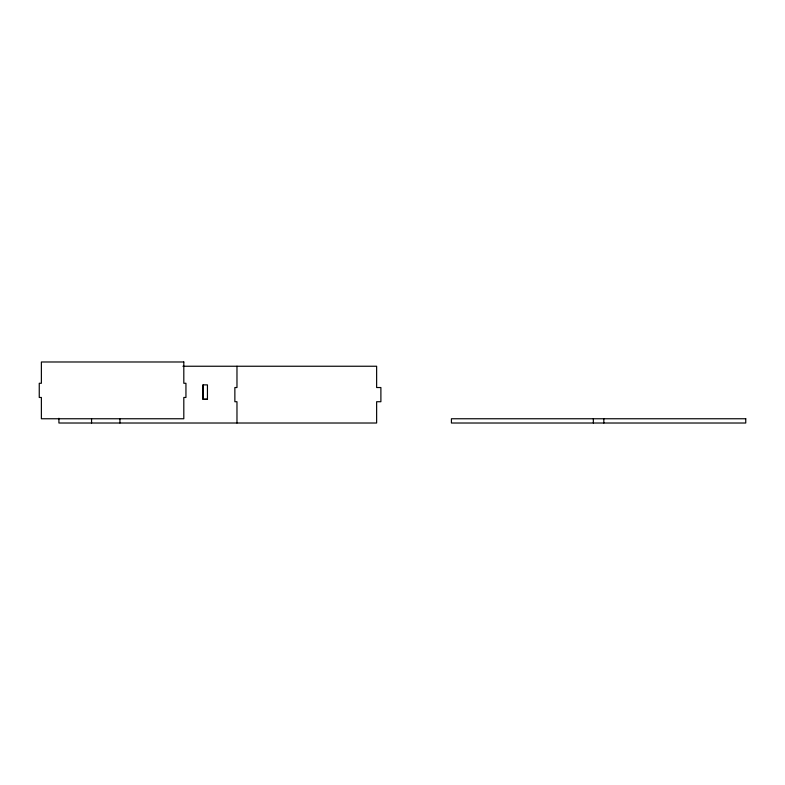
<?xml version="1.0" encoding="UTF-8"?>
<svg xmlns="http://www.w3.org/2000/svg" width="785" height="785" viewBox="0 0 785 785"><rect width="100%" height="100%" fill="white"/><g stroke="black" fill="none" stroke-linecap="round" stroke-linejoin="round"><path stroke-width="1.18" d="M202.913 392.108L202.932 384.876L207.446 384.876L207.446 399.349L202.913 399.349L202.913 388.497M182.934 366.242L376.633 366.242L376.633 387.535L380.892 387.535L380.892 401.724L376.633 401.724L376.633 423.017L58.914 423.017L58.914 418.277M207.328 399.182L203.07 399.182L203.07 384.993M603.832 418.758L603.832 423.017M593.342 418.758L593.342 423.017M236.972 366.242L236.972 387.535L234.862 387.535L234.862 401.724L236.972 401.724L236.972 423.017M119.938 418.758L119.938 423.017M91.56 418.758L91.56 423.017M183.808 361.983L41.379 361.983L41.379 383.276L39.25 383.276L39.25 397.465L41.379 397.465L41.379 418.758L183.808 418.758L183.808 397.465L185.947 397.465L185.947 383.276L183.808 383.276L183.808 361.983M745.75 418.758L451.424 418.758L451.424 423.017L745.75 423.017L745.75 418.758"/></g></svg>
